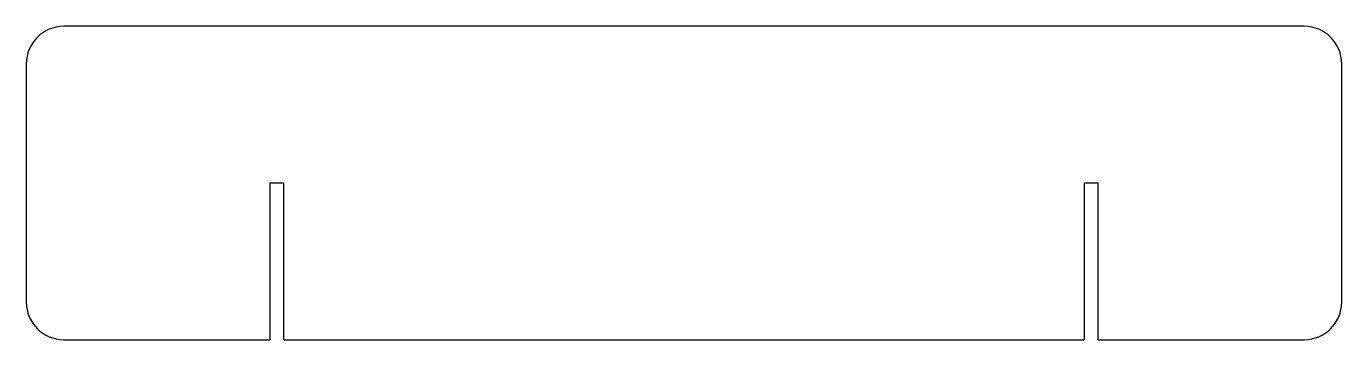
# Model space of a CAD drawing. Header units: millimetres. Extents: x -105 to 105, y -20 to 30.
import ezdxf

# ---------------------------------------------------------------- set-up
doc = ezdxf.new("R2010")
doc.units = ezdxf.units.MM
doc.layers.add('Sketch004', color=7, linetype='CONTINUOUS')

msp = doc.modelspace()

# ---------------------------------------------------------------- linework, layer by layer
at = {"layer": 'Sketch004'}
for p, q in [((99, 30), (-99, 30)), ((-105, 24), (-105, -14)), ((105, -14), (105, 24)), ((-66.1, 5), (-66.1, -20)), ((-63.9, 5), (-66.1, 5)), ((-63.9, -20), (-63.9, 5)), ((63.9, 5), (63.9, -20)), ((66.1, 5), (63.9, 5)), ((66.1, -20), (66.1, 5)), ((-99, -20), (-66.1, -20)), ((-63.9, -20), (63.9, -20)), ((66.1, -20), (99, -20))]:
    msp.add_line(p, q, dxfattribs=at)
for centre, start, end in [((-99, 24), 90, 180), ((99, 24), 0, 90), ((-99, -14), 180, -90), ((99, -14), -90, 0)]:
    msp.add_arc(centre, 6, start, end, dxfattribs=at)

doc.saveas('drawing.dxf')
